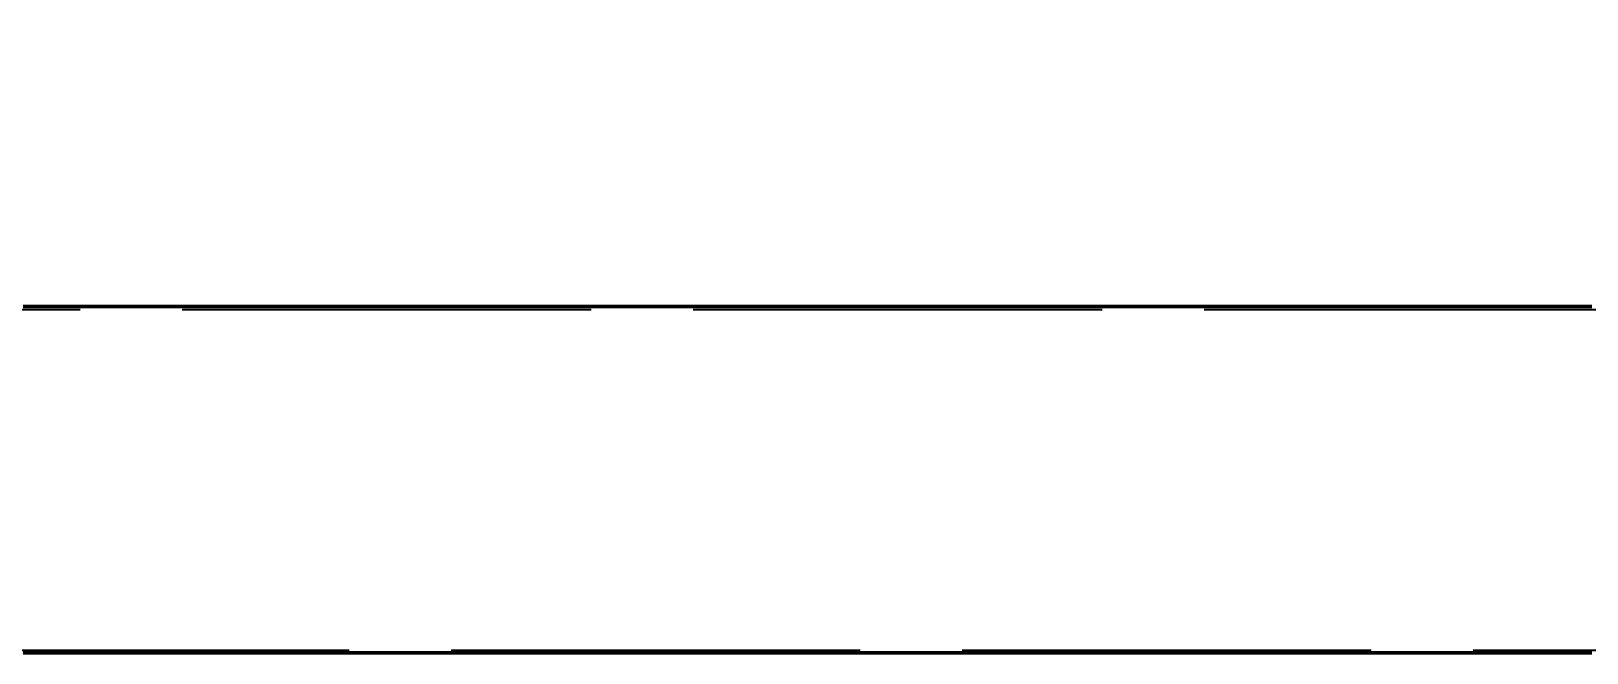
# Model space of a CAD drawing. Header units: millimetres. Extents: x 0 to 594, y 0 to 420.
# Drawn here: x 75.42 to 86.83, y 224.23 to 228.79 of the extents above; entities that cross this region are included whole.
import ezdxf

# ---------------------------------------------------------------- set-up
doc = ezdxf.new("R2010")
doc.units = ezdxf.units.MM
doc.linetypes.add('ISO02-TRAZOS', pattern=[3.75, 3, -0.75])
for name, color, linetype, lineweight in [('01-VISIBLE', 7, 'CONTINUOUS', 50), ('02-OCULTA', 4, 'ISO02-TRAZOS', 25), ('04-COTA', 3, 'CONTINUOUS', 25)]:
    doc.layers.add(name, color=color, linetype=linetype, lineweight=lineweight)
doc.styles.add('ISO3098', font='isocpeur.ttf')
doc.dimstyles.new('FLAMA-ISO', dxfattribs={"dimtxt": 3.5, "dimasz": 3, "dimexe": 2, "dimexo": 1, "dimgap": 1, "dimtad": 1, "dimdec": 1, "dimtxsty": 'ISO3098', "dimcen": 2.5, "dimclrd": 3, "dimclre": 3, "dimclrt": 3, "dimazin": 3, "dimtfac": 1, "dimtmove": 0, "dimatfit": 3, "dimlwd": 25, "dimlwe": 25})

msp = doc.modelspace()

# ---------------------------------------------------------------- linework, layer by layer
at = {"layer": '01-VISIBLE'}
for points in [[(86.871, 226.77), (86.799, 226.77), (86.728, 226.77), (86.656, 226.77), (86.585, 226.77), (86.513, 226.77), (86.442, 226.77), (86.37, 226.77), (86.299, 226.77), (86.227, 226.77), (86.156, 226.77), (86.084, 226.77), (86.013, 226.77), (85.941, 226.77), (85.87, 226.77), (85.799, 226.77), (85.727, 226.77), (85.656, 226.77), (85.584, 226.77), (85.512, 226.77), (85.441, 226.77), (85.37, 226.77), (85.298, 226.77), (85.226, 226.77), (85.155, 226.77), (85.084, 226.77), (85.012, 226.77), (84.941, 226.77), (84.869, 226.77), (84.797, 226.77), (84.726, 226.77), (84.654, 226.77), (84.583, 226.77), (84.511, 226.77), (84.44, 226.77), (84.368, 226.77), (84.297, 226.77), (84.225, 226.77), (84.154, 226.77), (84.082, 226.77), (84.011, 226.77), (83.939, 226.77), (83.868, 226.77), (83.796, 226.77), (83.725, 226.77), (83.653, 226.77), (83.582, 226.77), (83.51, 226.77), (83.439, 226.77), (83.367, 226.77), (83.296, 226.77), (83.224, 226.77), (83.153, 226.77), (83.081, 226.77), (83.01, 226.77), (82.939, 226.77), (82.867, 226.77), (82.796, 226.77), (82.724, 226.77), (82.653, 226.77), (82.581, 226.77), (82.51, 226.77), (82.438, 226.77), (82.367, 226.77), (82.295, 226.77), (82.224, 226.77), (82.152, 226.77), (82.081, 226.77), (82.009, 226.77), (81.938, 226.77), (81.866, 226.77), (81.794, 226.77), (81.723, 226.77), (81.651, 226.77), (81.58, 226.77), (81.508, 226.77), (81.437, 226.77), (81.365, 226.77), (81.294, 226.77), (81.222, 226.77), (81.151, 226.77), (81.079, 226.77), (81.008, 226.77), (80.936, 226.77), (80.865, 226.77), (80.793, 226.77), (80.722, 226.77), (80.65, 226.77), (80.579, 226.77), (80.507, 226.77), (80.436, 226.77), (80.364, 226.77), (80.293, 226.77), (80.221, 226.77), (80.15, 226.77), (80.078, 226.77), (80.007, 226.77), (79.935, 226.77), (79.864, 226.77), (79.792, 226.77), (79.721, 226.77), (79.649, 226.77), (79.578, 226.77), (79.506, 226.77), (79.435, 226.77), (79.364, 226.77), (79.292, 226.77), (79.221, 226.77), (79.149, 226.77), (79.078, 226.77), (79.006, 226.77), (78.934, 226.77), (78.863, 226.77), (78.791, 226.77), (78.72, 226.77), (78.648, 226.77), (78.577, 226.77), (78.505, 226.77), (78.434, 226.77), (78.362, 226.77), (78.291, 226.77), (78.219, 226.77), (78.148, 226.77), (78.076, 226.77), (78.005, 226.77), (77.933, 226.77), (77.862, 226.77), (77.79, 226.77), (77.719, 226.77), (77.647, 226.77), (77.576, 226.77), (77.504, 226.77), (77.433, 226.77), (77.361, 226.77), (77.29, 226.77), (77.218, 226.77), (77.147, 226.77), (77.075, 226.77), (77.004, 226.77), (76.932, 226.77), (76.861, 226.77), (76.789, 226.77), (76.718, 226.77), (76.646, 226.77), (76.575, 226.77), (76.504, 226.77), (76.432, 226.77), (76.361, 226.77), (76.289, 226.77), (76.218, 226.77), (76.146, 226.77), (76.075, 226.77), (76.003, 226.77), (75.931, 226.77), (75.86, 226.77), (75.788, 226.77), (75.717, 226.77), (75.645, 226.77), (75.574, 226.77), (75.502, 226.77), (75.431, 226.77), (75.359, 226.77)], [(75.359, 224.23), (75.431, 224.23), (75.502, 224.23), (75.574, 224.23), (75.645, 224.23), (75.717, 224.23), (75.788, 224.23), (75.86, 224.23), (75.931, 224.23), (76.003, 224.23), (76.075, 224.23), (76.146, 224.23), (76.218, 224.23), (76.289, 224.23), (76.361, 224.23), (76.432, 224.23), (76.504, 224.23), (76.575, 224.23), (76.646, 224.23), (76.718, 224.23), (76.789, 224.23), (76.861, 224.23), (76.932, 224.23), (77.004, 224.23), (77.075, 224.23), (77.147, 224.23), (77.218, 224.23), (77.29, 224.23), (77.361, 224.23), (77.433, 224.23), (77.504, 224.23), (77.576, 224.23), (77.647, 224.23), (77.719, 224.23), (77.79, 224.23), (77.862, 224.23), (77.933, 224.23), (78.005, 224.23), (78.076, 224.23), (78.148, 224.23), (78.219, 224.23), (78.291, 224.23), (78.362, 224.23), (78.434, 224.23), (78.505, 224.23), (78.577, 224.23), (78.648, 224.23), (78.72, 224.23), (78.791, 224.23), (78.863, 224.23), (78.934, 224.23), (79.006, 224.23), (79.078, 224.23), (79.149, 224.23), (79.221, 224.23), (79.292, 224.23), (79.364, 224.23), (79.435, 224.23), (79.506, 224.23), (79.578, 224.23), (79.649, 224.23), (79.721, 224.23), (79.792, 224.23), (79.864, 224.23), (79.935, 224.23), (80.007, 224.23), (80.078, 224.23), (80.15, 224.23), (80.221, 224.23), (80.293, 224.23), (80.364, 224.23), (80.436, 224.23), (80.507, 224.23), (80.579, 224.23), (80.65, 224.23), (80.722, 224.23), (80.793, 224.23), (80.865, 224.23), (80.936, 224.23), (81.008, 224.23), (81.079, 224.23), (81.151, 224.23), (81.222, 224.23), (81.294, 224.23), (81.365, 224.23), (81.437, 224.23), (81.508, 224.23), (81.58, 224.23), (81.651, 224.23), (81.723, 224.23), (81.794, 224.23), (81.866, 224.23), (81.938, 224.23), (82.009, 224.23), (82.081, 224.23), (82.152, 224.23), (82.224, 224.23), (82.295, 224.23), (82.367, 224.23), (82.438, 224.23), (82.51, 224.23), (82.581, 224.23), (82.653, 224.23), (82.724, 224.23), (82.796, 224.23), (82.867, 224.23), (82.939, 224.23), (83.01, 224.23), (83.081, 224.23), (83.153, 224.23), (83.224, 224.23), (83.296, 224.23), (83.367, 224.23), (83.439, 224.23), (83.51, 224.23), (83.582, 224.23), (83.653, 224.23), (83.725, 224.23), (83.796, 224.23), (83.868, 224.23), (83.939, 224.23), (84.011, 224.23), (84.082, 224.23), (84.154, 224.23), (84.225, 224.23), (84.297, 224.23), (84.368, 224.23), (84.44, 224.23), (84.511, 224.23), (84.583, 224.23), (84.654, 224.23), (84.726, 224.23), (84.797, 224.23), (84.869, 224.23), (84.941, 224.23), (85.012, 224.23), (85.084, 224.23), (85.155, 224.23), (85.226, 224.23), (85.298, 224.23), (85.37, 224.23), (85.441, 224.23), (85.512, 224.23), (85.584, 224.23), (85.656, 224.23), (85.727, 224.23), (85.799, 224.23), (85.87, 224.23), (85.941, 224.23), (86.013, 224.23), (86.084, 224.23), (86.156, 224.23), (86.227, 224.23), (86.299, 224.23), (86.37, 224.23), (86.442, 224.23), (86.513, 224.23), (86.585, 224.23), (86.656, 224.23), (86.728, 224.23), (86.799, 224.23), (86.871, 224.23)]]:
    msp.add_lwpolyline(points, dxfattribs=at)
at = {"layer": '02-OCULTA'}
for p, q in [((72.776, 226.75), (101.824, 226.75)), ((71, 224.25), (105.6, 224.25))]:
    msp.add_line(p, q, dxfattribs=at)

# ---------------------------------------------------------------- dimensions: what is measured, and where the dimension line sits
at = {"layer": '04-COTA'}
msp.add_linear_dim(base=(71, 253), p1=(71, 225.5), p2=(103.6, 225.5), dimstyle='FLAMA-ISO', override={"dimlfac": 10}, dxfattribs=at).render()

doc.saveas('drawing.dxf')
